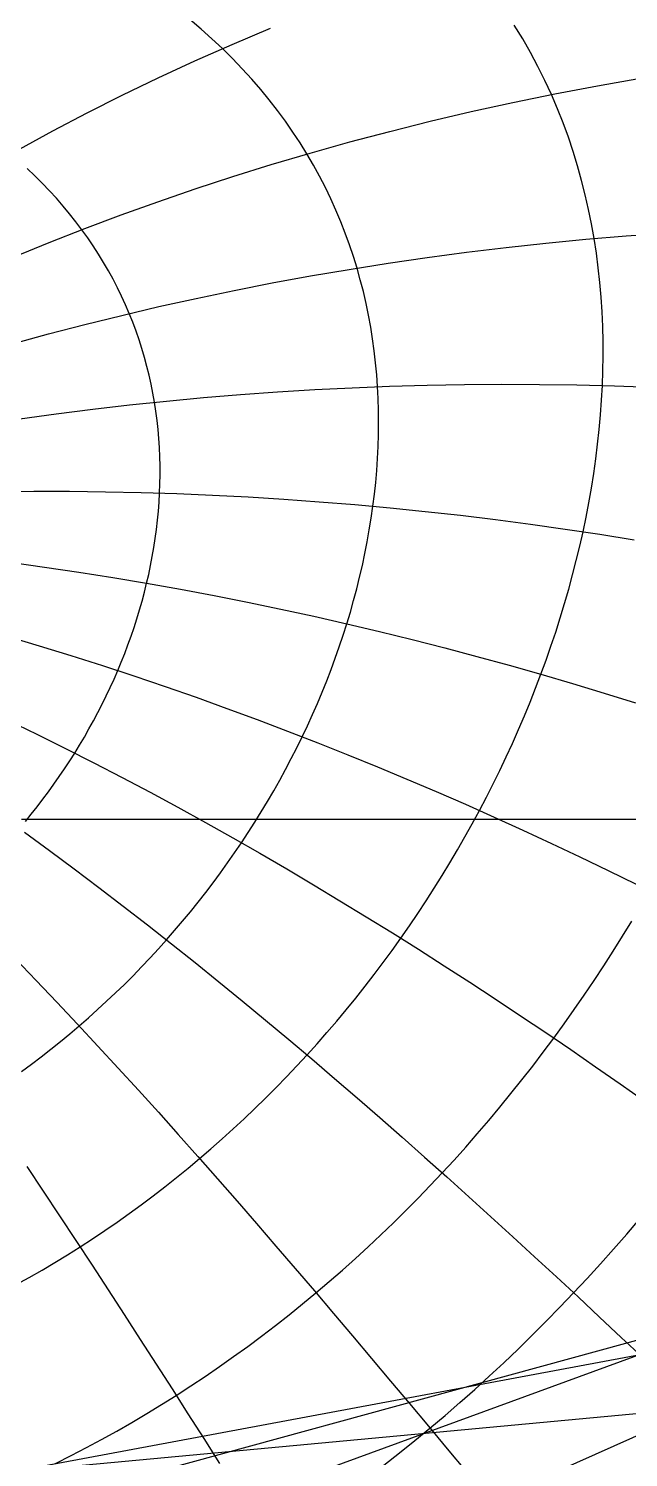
# Model space of a CAD drawing. Header units: millimetres. Extents: x -267 to 267, y -134 to 134.
# Drawn here: x 25.6 to 55.8, y 2.7 to 74.7 of the extents above; entities that cross this region are included whole.
import ezdxf

# ---------------------------------------------------------------- set-up
doc = ezdxf.new("R2010")
doc.units = ezdxf.units.MM
doc.layers.add('ENGRAVE', color=7, linetype='Continuous')

msp = doc.modelspace()

# ---------------------------------------------------------------- linework, layer by layer
at = {"layer": 'ENGRAVE'}
for points in [[(41.6175, 44.7025), (41.7931, 45.2865), (41.9593, 45.8728), (42.1159, 46.4611), (42.2628, 47.0513), (42.3998, 47.6434), (42.5268, 48.2372), (42.6437, 48.8325), (42.7502, 49.4293), (42.8463, 50.0274), (42.9318, 50.6266), (43.0064, 51.2268), (43.0702, 51.8279), (43.1228, 52.4298), (43.1641, 53.0323), (43.1939, 53.6352), (43.2121, 54.2384), (43.2184, 54.8418), (43.2127, 55.4452), (43.1947, 56.0484), (43.1643, 56.6513), (43.1213, 57.2538), (43.0654, 57.8556), (42.9965, 58.4566), (42.9143, 59.0567), (42.8187, 59.6556), (42.7093, 60.2533), (42.5859, 60.8494), (42.4484, 61.4439), (42.2965, 62.0365), (42.13, 62.6271), (41.9486, 63.2154), (41.752, 63.8013), (41.5401, 64.3846), (41.3126, 64.9651), (41.0692, 65.5425), (40.8097, 66.1167), (40.5338, 66.6874), (40.2414, 67.2545), (39.932, 67.8176), (39.6056, 68.3766), (39.2617, 68.9312), (38.9003, 69.4813), (38.521, 70.0264), (38.1237, 70.5665), (37.708, 71.1013), (37.2737, 71.6305), (36.8207, 72.1538), (36.3487, 72.6709), (35.8575, 73.1817), (35.347, 73.6858), (34.8168, 74.183), (34.267, 74.673), (33.6973, 75.1555)], [(25.12, 68.6141), (26.8054, 69.5404), (28.5302, 70.4497), (30.2953, 71.341), (32.1016, 72.2138), (33.9502, 73.067), (35.8419, 73.8999), (37.7773, 74.7116)], [(51.3981, 42.1578), (51.6566, 42.864), (51.9053, 43.5732), (52.144, 44.2854), (52.3724, 45.0003), (52.5906, 45.7179), (52.7982, 46.438), (52.9951, 47.1606), (53.1812, 47.8853), (53.3563, 48.6123), (53.5202, 49.3412), (53.6726, 50.072), (53.8134, 50.8045), (53.9424, 51.5386), (54.0594, 52.2741), (54.1641, 53.011), (54.2563, 53.749), (54.3357, 54.488), (54.4022, 55.2278), (54.4554, 55.9684), (54.495, 56.7095), (54.5209, 57.451), (54.5326, 58.1927), (54.5299, 58.9344), (54.5125, 59.6761), (54.4801, 60.4174), (54.4322, 61.1583), (54.3687, 61.8985), (54.289, 62.6379), (54.1929, 63.3763), (54.0799, 64.1134), (53.9497, 64.8491), (53.8018, 65.5832), (53.6358, 66.3154), (53.4513, 67.0456), (53.2477, 67.7735), (53.0248, 68.4988), (52.7819, 69.2214), (52.5185, 69.941), (52.2342, 70.6574), (51.9285, 71.3702), (51.6007, 72.0793), (51.2504, 72.7843), (50.877, 73.4849), (50.4799, 74.1809), (50.0585, 74.872)], [(24.8551, 63.187), (26.6209, 63.911), (28.4148, 64.6164), (30.2367, 65.3026), (32.0869, 65.969), (33.9654, 66.615), (35.8721, 67.2399), (37.8068, 67.843), (39.7693, 68.4239), (41.7594, 68.9818), (43.7767, 69.5161), (45.8205, 70.0262), (47.8904, 70.5115), (49.9855, 70.9713), (52.1051, 71.4052), (54.2483, 71.8125), (56.4139, 72.1927)], [(31.5264, 46.7427), (31.6295, 47.1927), (31.7244, 47.644), (31.8111, 48.0965), (31.8894, 48.5502), (31.9592, 49.0048), (32.0205, 49.4604), (32.0731, 49.9167), (32.117, 50.3737), (32.152, 50.8312), (32.1781, 51.2891), (32.195, 51.7473), (32.2028, 52.2057), (32.2013, 52.6642), (32.1904, 53.1225), (32.17, 53.5806), (32.14, 54.0384), (32.1003, 54.4958), (32.0507, 54.9525), (31.9912, 55.4084), (31.9217, 55.8635), (31.8421, 56.3176), (31.7521, 56.7706), (31.6519, 57.2222), (31.5411, 57.6724), (31.4198, 58.1211), (31.2878, 58.568), (31.145, 59.013), (30.9914, 59.4561), (30.8267, 59.8969), (30.651, 60.3355), (30.4641, 60.7715), (30.266, 61.205), (30.0565, 61.6356), (29.8355, 62.0633), (29.603, 62.4879), (29.3589, 62.9093), (29.1031, 63.3272), (28.8356, 63.7415), (28.5562, 64.152), (28.265, 64.5587), (27.9617, 64.9612), (27.6465, 65.3595), (27.3193, 65.7533), (26.98, 66.1425), (26.6285, 66.5269), (26.2649, 66.9064), (25.8892, 67.2807), (25.5013, 67.6498)], [(133.5177, 66.9422), (135.4108, 66.3071), (137.2757, 65.6512), (139.1123, 64.9752), (140.9207, 64.2797), (142.7011, 63.5653), (144.4536, 62.8326), (146.1784, 62.0822), (147.8758, 61.3146), (149.5462, 60.5305), (151.19, 59.7304), (152.8075, 58.9149), (154.3992, 58.0846), (155.9655, 57.2398), (157.5071, 56.3812), (159.0242, 55.5093), (160.5176, 54.6244), (161.9878, 53.7272), (163.4352, 52.8181), (164.8605, 51.8975), (166.2642, 50.9658), (167.6469, 50.0235), (169.0092, 49.0709), (-96.6837, -48.1085)], [(24.7615, 58.8082), (26.5806, 59.3065), (28.4173, 59.7853), (30.2712, 60.2444), (32.1421, 60.6833), (34.0293, 61.1017), (35.9325, 61.4991), (37.851, 61.8752), (39.7843, 62.2297), (41.7316, 62.5621), (43.6924, 62.8721), (45.6657, 63.1595), (47.6509, 63.424), (49.647, 63.6651), (51.6531, 63.8828), (53.6684, 64.0768), (55.6917, 64.2468), (57.7222, 64.3927)], [(181.7933, 59.8175), (-83.8857, -58.7591)], [(25.1362, 55.0294), (26.9709, 55.282), (28.8137, 55.5155), (30.664, 55.7296), (32.521, 55.9241), (34.3844, 56.0989), (36.2533, 56.2539), (38.1272, 56.389), (40.0055, 56.5039), (41.8873, 56.5986), (43.7721, 56.6731), (45.6592, 56.7272), (47.5478, 56.761), (49.4372, 56.7743), (51.3267, 56.7672), (53.2157, 56.7397), (55.1033, 56.6918), (56.9888, 56.6236)], [(133.5177, 51.3981), (135.0946, 50.6852), (136.6535, 49.9589), (138.1946, 49.2196), (139.7181, 48.4676), (141.2243, 47.7034), (142.7135, 46.9272), (144.1858, 46.1396), (145.6417, 45.3407), (147.0814, 44.5311), (148.5052, 43.7111), (149.9135, 42.8809), (151.3066, 42.041), (152.6849, 41.1916), (154.0486, 40.3332), (155.3983, 39.4659), (156.7341, 38.5901), (158.0565, 37.7062), (159.3658, 36.8143), (-106.373, -35.9148)], [(24.0395, 51.366), (25.8423, 51.3804), (27.6453, 51.3769), (29.448, 51.3555), (31.2497, 51.3163), (33.0501, 51.2593), (34.8485, 51.1844), (36.6445, 51.0918), (38.4375, 50.9815), (40.2272, 50.8537), (42.0129, 50.7083), (43.7942, 50.5456), (45.5706, 50.3655), (47.3418, 50.1684), (49.1072, 49.9542), (50.8665, 49.7231), (52.6193, 49.4754), (54.3651, 49.2111), (56.1036, 48.9305)], [(24.6507, 47.8008), (26.3795, 47.5597), (28.1019, 47.3029), (29.8177, 47.0305), (31.5264, 46.7427), (33.228, 46.4396), (34.922, 46.1215), (36.6081, 45.7885), (38.2863, 45.4409), (39.9561, 45.0788), (41.6175, 44.7025), (43.2702, 44.3121), (44.914, 43.9079), (46.5488, 43.4902), (48.1745, 43.0591), (49.791, 42.6149), (51.3981, 42.1578), (52.9957, 41.6881), (54.5838, 41.2059), (56.1623, 40.7117)], [(25.4123, 34.7422), (25.7117, 35.1094), (26.0056, 35.4807), (26.2938, 35.856), (26.5763, 36.2353), (26.853, 36.6185), (27.1238, 37.0054), (27.3886, 37.3961), (27.6473, 37.7904), (27.8999, 38.1883), (28.1463, 38.5895), (28.3863, 38.9942), (28.62, 39.4021), (28.8471, 39.8131), (29.0677, 40.2273), (29.2816, 40.6444), (29.4888, 41.0644), (29.6891, 41.4872), (29.8825, 41.9127), (30.0689, 42.3409), (30.2482, 42.7715), (30.4202, 43.2045), (30.585, 43.6398), (30.7424, 44.0773), (30.8923, 44.5169), (31.0347, 44.9585), (31.1694, 45.402), (31.2963, 45.8473), (31.4153, 46.2942), (31.5264, 46.7427)], [(25.2232, 22.1415), (25.72, 22.5074), (26.2119, 22.8802), (26.6988, 23.2598), (27.1806, 23.6461), (27.6571, 24.039), (28.1284, 24.4385), (28.5943, 24.8444), (29.0547, 25.2568), (29.5095, 25.6754), (29.9587, 26.1002), (30.4022, 26.5311), (30.8398, 26.968), (31.2716, 27.4109), (31.6973, 27.8595), (32.117, 28.314), (32.5305, 28.774), (32.9378, 29.2397), (33.3387, 29.7107), (33.7332, 30.1872), (34.1212, 30.6689), (34.5026, 31.1558), (34.8773, 31.6477), (35.2452, 32.1446), (35.6063, 32.6463), (35.9604, 33.1529), (36.3074, 33.664), (36.6474, 34.1798), (36.98, 34.7), (37.3054, 35.2245), (37.6234, 35.7533), (37.9338, 36.2863), (38.2366, 36.8232), (38.5317, 37.3641), (38.819, 37.9089), (39.0983, 38.4573), (39.3697, 39.0093), (39.6329, 39.5648), (39.8878, 40.1237), (40.1345, 40.6858), (40.3726, 41.2511), (40.6022, 41.8194), (40.8231, 42.3907), (41.0352, 42.9647), (41.2384, 43.5415), (41.4325, 44.1207), (41.6175, 44.7025)], [(24.4939, 44.0752), (26.1068, 43.5934), (27.7093, 43.0987), (29.3014, 42.5912), (30.8829, 42.0713), (32.4539, 41.5391), (34.0144, 40.995), (35.5643, 40.4391), (37.1037, 39.8719), (38.6327, 39.2935), (40.1512, 38.7041), (41.6593, 38.1042), (43.1572, 37.4938), (44.6448, 36.8734), (46.1224, 36.243), (47.5899, 35.6031), (49.0476, 34.9538), (50.4955, 34.2954), (51.9338, 33.6282), (53.3626, 32.9524), (54.7822, 32.2682), (56.1926, 31.5759)], [(24.9548, 11.398), (25.6075, 11.7613), (26.2555, 12.1336), (26.8985, 12.5148), (27.5365, 12.905), (28.1693, 13.3039), (28.797, 13.7115), (29.4193, 14.1277), (30.0362, 14.5525), (30.6476, 14.9856), (31.2533, 15.427), (31.8534, 15.8766), (32.4478, 16.3343), (33.0362, 16.8001), (33.6188, 17.2737), (34.1952, 17.7551), (34.7656, 18.2442), (35.3298, 18.741), (35.8877, 19.2452), (36.4393, 19.7567), (36.9844, 20.2756), (37.5231, 20.8016), (38.0551, 21.3347), (38.5805, 21.8747), (39.0992, 22.4216), (39.611, 22.9752), (40.1159, 23.5354), (40.6139, 24.1021), (41.1049, 24.6753), (41.5887, 25.2547), (42.0653, 25.8403), (42.5347, 26.432), (42.9967, 27.0296), (43.4513, 27.6331), (43.8984, 28.2423), (44.3379, 28.8572), (44.7697, 29.4775), (45.1938, 30.1033), (45.6101, 30.7343), (46.0184, 31.3705), (46.4188, 32.0117), (46.811, 32.6579), (47.1951, 33.3089), (47.5709, 33.9646), (47.9383, 34.6249), (48.2973, 35.2897), (48.6477, 35.9589), (48.9895, 36.6322), (49.3224, 37.3097), (49.6465, 37.9913), (49.9616, 38.6767), (50.2676, 39.3658), (50.5644, 40.0587), (50.8518, 40.755), (51.1297, 41.4548), (51.3981, 42.1578)], [(24.5339, 39.851), (25.9913, 39.1415), (27.4366, 38.4222), (28.87, 37.6933), (30.2917, 36.955), (31.7019, 36.2078), (33.1009, 35.4518), (34.4887, 34.6874), (35.8658, 33.9148), (37.2323, 33.1342), (38.5885, 32.346), (39.9347, 31.5504), (41.271, 30.7477), (42.5977, 29.938), (43.9152, 29.1217), (45.2236, 28.2989), (46.5232, 27.47), (47.8144, 26.6351), (49.0974, 25.7945), (50.3724, 24.9485), (51.6397, 24.0971), (52.8996, 23.2408), (54.1524, 22.3795), (55.3984, 21.5137), (56.6378, 20.6435)], [(133.5177, 34.922), (134.898, 34.1518), (136.2678, 33.3737), (137.6271, 32.5878), (138.9763, 31.7944), (140.3155, 30.9938), (141.6452, 30.1862), (142.9655, 29.3719), (144.2766, 28.5511), (145.5789, 27.724), (146.8727, 26.8909), (148.1581, 26.0521), (149.4355, 25.2077), (-116.3302, -24.3579)], [(25.22, 34.863), (26.7035, 34.863), (28.1871, 34.863), (29.6706, 34.863), (31.1541, 34.863), (32.6377, 34.863), (34.1212, 34.863), (35.6047, 34.863), (37.0882, 34.863), (38.5718, 34.863), (40.0553, 34.863), (41.5388, 34.863), (43.0224, 34.863), (44.5059, 34.863), (45.9894, 34.863), (47.473, 34.863), (48.9565, 34.863), (50.44, 34.863), (51.9235, 34.863), (53.4071, 34.863), (54.8906, 34.863), (56.3741, 34.863)], [(25.3659, 34.1927), (26.6279, 33.2728), (27.8786, 32.3463), (29.1184, 31.4136), (30.3477, 30.4748), (31.5668, 29.5302), (32.7761, 28.58), (33.976, 27.6246), (35.1668, 26.664), (36.3489, 25.6986), (37.5226, 24.7286), (38.6883, 23.7541), (39.8463, 22.7755), (40.997, 21.7928), (42.1408, 20.8063), (43.2779, 19.8162), (44.4088, 18.8228), (45.5337, 17.8261), (46.653, 16.8264), (47.767, 15.8239), (48.8761, 14.8187), (49.9805, 13.8111), (51.0807, 12.8011), (52.1769, 11.7891), (53.2695, 10.7752), (54.3587, 9.7595), (55.4449, 8.7422), (56.5285, 7.7235)], [(26.9346, 2.3885), (27.7141, 2.7801), (28.4882, 3.1825), (29.2568, 3.5955), (30.0198, 4.0189), (30.7771, 4.4528), (31.5287, 4.897), (32.2743, 5.3514), (33.0139, 5.8158), (33.7475, 6.2901), (34.4748, 6.7743), (35.1959, 7.2682), (35.9107, 7.7716), (36.619, 8.2845), (37.3209, 8.8068), (38.0161, 9.3383), (38.7047, 9.8789), (39.3866, 10.4284), (40.0617, 10.9868), (40.7299, 11.554), (41.3912, 12.1297), (42.0456, 12.7139), (42.6928, 13.3065), (43.333, 13.9073), (43.966, 14.5162), (44.5918, 15.133), (45.2104, 15.7578), (45.8216, 16.3902), (46.4254, 17.0303), (47.0218, 17.6778), (47.6107, 18.3327), (48.1921, 18.9948), (48.7659, 19.664), (49.3321, 20.3402), (49.8905, 21.0233), (50.4413, 21.7131), (50.9842, 22.4095), (51.5194, 23.1124), (52.0466, 23.8216), (52.5659, 24.5371), (53.0772, 25.2588), (53.5804, 25.9864), (54.0756, 26.7199), (54.5625, 27.4592), (55.0413, 28.2041), (55.5117, 28.9545), (55.9738, 29.7103)], [(24.9055, 27.8272), (25.9599, 26.7319), (27.0055, 25.6328), (28.0428, 24.5301), (29.072, 23.4239), (30.0937, 22.3145), (31.1083, 21.2021), (32.1161, 20.0867), (33.1175, 18.9687), (34.113, 17.8481), (35.1029, 16.7252), (36.0875, 15.6001), (37.0674, 14.4729), (38.0428, 13.3439), (39.0141, 12.2131), (39.9816, 11.0808), (40.9458, 9.947), (41.907, 8.812), (42.8655, 7.6759), (43.8216, 6.5388), (44.7758, 5.4009), (45.7284, 4.2623), (46.6797, 3.1232), (47.6301, 1.9836)], [(133.5177, 17.6795), (134.7902, 16.8748), (136.0579, 16.0664), (137.3209, 15.2545), (138.5796, 14.4394), (139.8341, 13.6211), (141.0847, 12.8), (-124.7037, -11.9761)], [(25.4856, 17.3551), (26.314, 16.1138), (27.1378, 14.871), (27.9574, 13.6269), (28.7731, 12.3815), (29.5852, 11.135), (30.3943, 9.8875), (31.2006, 8.6391), (32.0044, 7.3899), (32.8062, 6.1401), (33.6063, 4.8897), (34.405, 3.6389), (35.2028, 2.3878)], [(43.4838, 2.3032), (44.266, 2.915), (45.0405, 3.5366), (45.8073, 4.1679), (46.5665, 4.8087), (47.3179, 5.459), (48.0615, 6.1185), (48.7974, 6.7871), (49.5254, 7.4647), (50.2456, 8.151), (50.9578, 8.8461), (51.6622, 9.5497), (52.3587, 10.2617), (53.0472, 10.9819), (53.7277, 11.7102), (54.4003, 12.4465), (55.0649, 13.1906), (55.7215, 13.9424), (56.3701, 14.7017)]]:
    msp.add_lwpolyline(points, dxfattribs=at)

doc.saveas('drawing.dxf')
